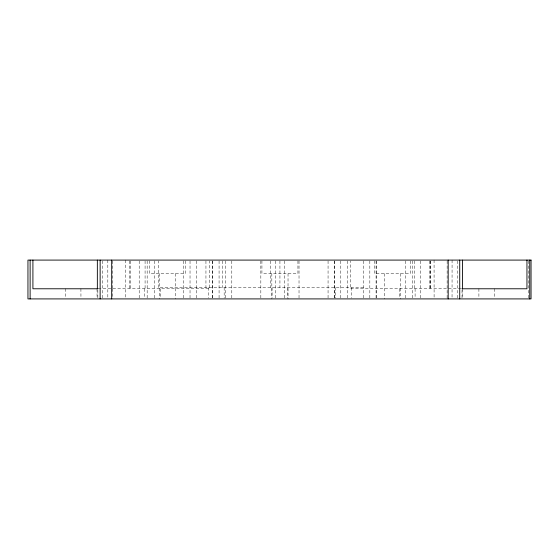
<?xml version="1.0" encoding="UTF-8"?>
<svg xmlns="http://www.w3.org/2000/svg" width="559" height="559" viewBox="0 0 559 559"><rect width="100%" height="100%" fill="white"/><g stroke="black" fill="none" stroke-linecap="round" stroke-linejoin="round"><path stroke-width="0.42" stroke-dasharray="2.79 2.1" d="M363.469 287.654L158.211 287.654L158.211 260.955M98.216 288.779L209.527 288.779L209.527 260.962M461.084 288.779L350.339 288.779L350.339 260.962M528.569 260.955L528.569 298.045M494.659 288.779L494.659 298.066M478.902 288.779L478.902 298.066M462.796 288.779L462.796 298.066M462.02 290.282L462.02 298.045M457.381 260.955L457.381 298.045M452.077 260.089L452.049 298.045M447.137 260.962L447.123 298.066M434.07 260.089L434.098 298.045M430.311 260.962L430.311 288.779M430.248 260.962L430.248 288.779M429.585 260.962L429.598 288.779M420.668 260.955L420.668 298.911M415.099 288.779L415.099 298.066M414.785 260.962L414.785 288.779M412.703 260.955L412.703 298.045M410.446 260.934L410.446 273.596L374.439 273.596L374.439 260.934M405.233 260.955L405.233 298.045M400.544 273.596L400.544 298.911M399.35 288.779L399.35 298.066M384.34 273.596L384.34 298.911M376.193 260.955L376.193 298.911M376.088 260.955L376.088 298.911M369.834 260.955L369.834 298.911M363.469 260.955L363.469 298.045M351.457 287.654L351.457 298.045M347.481 260.955L347.481 298.911M340.794 260.955L340.794 298.045M335.7 287.654L335.7 298.045M334.429 260.955L334.429 298.045M334.317 260.955L334.317 298.045M328.063 260.955L328.063 298.911M299.023 260.955L299.023 298.045M297.933 260.934L297.933 273.596L261.933 273.596L261.933 260.934M288.032 273.596L288.032 298.911M287.808 287.654L287.808 298.045M284.433 260.955L284.433 298.911M279.933 260.955L279.933 287.654M275.433 260.955L275.433 298.911M272.058 287.654L272.058 298.045M271.835 273.596L271.835 298.911M270.388 260.955L270.388 287.654M260.836 260.955L260.836 298.045M231.803 260.955L231.803 298.045M225.438 260.955L225.438 298.045M224.166 287.654L224.166 298.045M222.65 260.955L222.65 287.654M219.072 260.955L219.072 298.045M212.385 260.955L212.385 298.911M212.364 260.955L212.364 298.045M208.409 287.654L208.409 298.045M205.943 260.955L205.943 287.654M196.398 260.955L196.398 298.045M190.032 260.955L190.032 298.911M185.42 260.934L185.42 273.596L149.421 273.596L149.421 260.934M183.666 260.955L183.666 298.045M175.519 273.596L175.519 298.911M160.517 288.779L160.517 298.066M159.322 273.596L159.322 298.911M154.633 260.955L154.633 298.911M147.164 260.955L147.164 298.045M145.081 260.962L145.081 288.779M144.767 288.779L144.767 298.066M139.198 260.955L139.198 298.911M130.289 260.962L130.289 288.779M129.562 260.962L129.562 288.779M125.761 260.089L125.768 298.045M112.785 288.779L112.736 298.066M112.666 260.962L112.666 288.779M107.817 260.089L107.824 298.045M102.486 260.955L102.486 298.045M97.846 290.282L97.846 298.045M97.028 288.779L97.077 298.066M80.915 288.779L80.957 298.066M65.249 288.779L65.207 298.066"/><path stroke-width="0.84" d="M97.93 288.779L32.911 288.779L32.911 260.089M461.951 288.779L526.955 288.779L526.955 260.089M529.743 260.089L529.743 298.911M462.517 260.089L462.517 288.779M459.729 260.089L459.729 298.911M448.178 260.089L448.178 298.911M111.688 260.089L111.688 298.911M100.131 260.089L100.131 298.911M97.35 260.089L97.35 288.779M30.123 260.089L30.123 298.911M531.05 260.089L27.95 260.089L27.95 298.911L531.05 298.911L531.05 260.089"/></g></svg>
